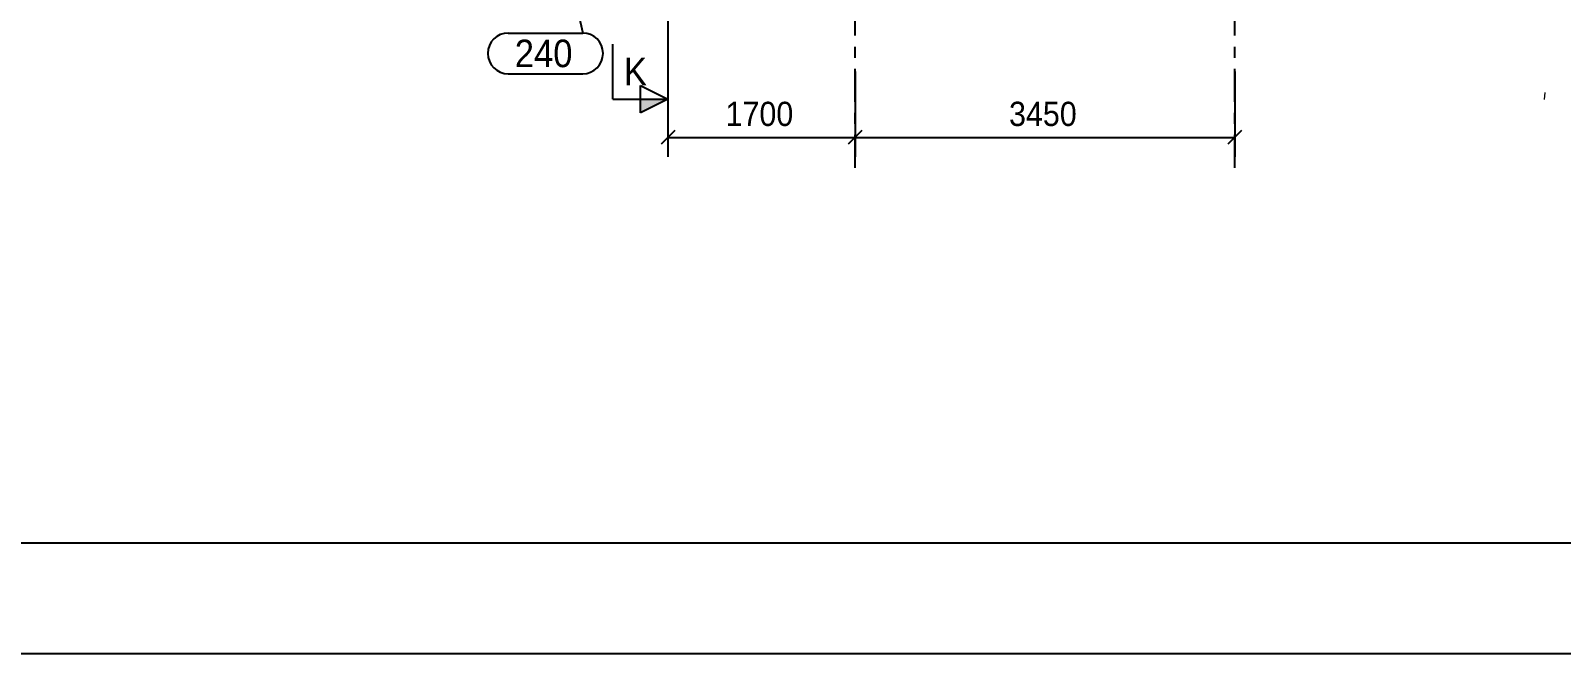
# Model space of a CAD drawing. Header units: millimetres. Extents: x 0 to 594, y 0 to 420.
# Drawn here: x 127.9 to 267, y 0 to 56.5 of the extents above; entities that cross this region are included whole.
import ezdxf

# ---------------------------------------------------------------- set-up
doc = ezdxf.new("R2010")
doc.units = ezdxf.units.MM
doc.header["$MEASUREMENT"] = 0
doc.linetypes.add('XKITLINE00', pattern=[0])
doc.linetypes.add('XKITLINE03', pattern=[6, 3, -1, 1, -1])
for name, color, linetype in [('cut', 7, 'Continuous'), ('dimension', 7, 'Continuous'), ('grid', 7, 'Continuous'), ('mark', 7, 'Continuous')]:
    doc.layers.add(name, color=color, linetype=linetype)
doc.styles.add('STYLE_1', font='ARIAL.TTF', dxfattribs={"height": 0.2})

# ---------------------------------------------------------------- blocks, each defined once
blk = doc.blocks.new('*D0')
at = {"color": 0, "linetype": 'XKITLINE00'}
blk.add_line((584, 10), (25, 10), dxfattribs=at)
at = {"color": 1, "linetype": 'XKITLINE00'}
blk.add_line((0, 0), (594, 0), dxfattribs=at)
blk = doc.blocks.new('*D1159')
at = {"layer": 'dimension', "color": 1, "linetype": 'XKITLINE00'}
for p, q in [((212.24, 1201.94), (212.24, 1184.22)), ((229.24, 1191.98), (229.24, 1184.22)), ((212.86, 1186.6), (211.62, 1185.36)), ((229.86, 1186.6), (228.62, 1185.36)), ((212.24, 1185.98), (229.24, 1185.98))]:
    blk.add_line(p, q, dxfattribs=at)
at = {"layer": 'dimension', "color": 1, "style": 'STYLE_1', "width": 0.9}
blk.add_text('1700', height=2.2, dxfattribs=at).set_placement((217.48, 1187.02))
blk = doc.blocks.new('*D1161')
at = {"layer": 'cut', "color": 1, "linetype": 'XKITLINE00'}
for p, q in [((212.24, 1254.55), (209.74, 1255.8)), ((209.74, 1255.8), (209.74, 1253.3)), ((207.24, 1254.55), (207.24, 1249.55)), ((207.24, 1254.55), (212.24, 1254.55)), ((212.24, 1254.55), (209.74, 1253.3)), ((207.24, 1189.46), (207.24, 1194.46)), ((209.74, 1188.21), (209.74, 1190.71)), ((209.74, 1190.71), (212.24, 1189.46)), ((207.24, 1189.46), (212.24, 1189.46)), ((212.24, 1189.46), (209.74, 1188.21))]:
    blk.add_line(p, q, dxfattribs=at)
at = {"layer": 'cut', "color": 1}
for points in [[(209.74, 1255.8), (212.24, 1254.55), (209.74, 1255.8), (209.74, 1254.55)], [(209.74, 1189.46), (212.24, 1189.46), (209.74, 1189.46), (209.74, 1188.21)]]:
    blk.add_solid(points, dxfattribs=at)
at = {"layer": 'cut', "color": 3, "style": 'STYLE_1', "width": 0.9}
for p in [(208.24, 1250.8), (208.24, 1190.71)]:
    blk.add_text('K', height=2.5, dxfattribs=at).set_placement(p)
blk = doc.blocks.new('*D1164')
at = {"layer": 'grid', "color": 4, "linetype": 'XKITLINE00'}
for p, q in [((225.79, 1273.24), (232.69, 1273.24)), ((225.79, 1268.24), (232.69, 1268.24))]:
    blk.add_line(p, q, dxfattribs=at)
at = {"layer": 'grid', "color": 4, "linetype": 'XKITLINE03'}
blk.add_line((229.24, 1183.22), (229.24, 1267.24), dxfattribs=at)
at = {"layer": 'grid', "color": 4, "linetype": 'XKITLINE00'}
for centre, start, end in [((225.79, 1270.74), 90, -90), ((232.69, 1270.74), -90, 90)]:
    blk.add_arc(centre, 2.5, start, end, dxfattribs=at)
at = {"layer": 'grid', "color": 4, "style": 'STYLE_1', "width": 0.9}
blk.add_text('S2', height=3, dxfattribs=at).set_placement((226.79, 1269.24))
blk = doc.blocks.new('*D1165')
at = {"layer": 'grid', "color": 4, "linetype": 'XKITLINE00'}
for p, q in [((260.29, 1273.24), (267.19, 1273.24)), ((260.29, 1268.24), (267.19, 1268.24))]:
    blk.add_line(p, q, dxfattribs=at)
at = {"layer": 'grid', "color": 4, "linetype": 'XKITLINE03'}
blk.add_line((263.74, 1183.22), (263.74, 1267.24), dxfattribs=at)
at = {"layer": 'grid', "color": 4, "linetype": 'XKITLINE00'}
for centre, start, end in [((260.29, 1270.74), 90, -90), ((267.19, 1270.74), -90, 90)]:
    blk.add_arc(centre, 2.5, start, end, dxfattribs=at)
at = {"layer": 'grid', "color": 4, "style": 'STYLE_1', "width": 0.9}
blk.add_text('S3', height=3, dxfattribs=at).set_placement((261.29, 1269.24))
blk = doc.blocks.new('*D1250')
at = {"layer": 'mark', "color": 1, "linetype": 'XKITLINE00'}
for p, q in [((203.89, 1198.22), (204.5, 1195.46)), ((197.73, 1195.46), (204.5, 1195.46)), ((204.5, 1195.46), (204.5, 1195.46)), ((197.73, 1191.76), (204.5, 1191.76))]:
    blk.add_line(p, q, dxfattribs=at)
for centre, start, end in [((197.73, 1193.61), 90, -90), ((204.5, 1193.61), -90, 90)]:
    blk.add_arc(centre, 1.85, start, end, dxfattribs=at)
at = {"layer": 'mark', "color": 1, "style": 'STYLE_1', "width": 0.9}
blk.add_text('240', height=2.5, dxfattribs=at).set_placement((198.33, 1192.36))
blk = doc.blocks.new('*D1262')
at = {"layer": 'dimension', "color": 1, "linetype": 'XKITLINE00'}
for p, q in [((229.24, 1191.98), (229.24, 1184.22)), ((263.74, 1191.98), (263.74, 1184.22)), ((229.86, 1186.6), (228.62, 1185.36)), ((264.36, 1186.6), (263.12, 1185.36)), ((229.24, 1185.98), (263.74, 1185.98))]:
    blk.add_line(p, q, dxfattribs=at)
at = {"layer": 'dimension', "color": 1, "style": 'STYLE_1', "width": 0.9}
blk.add_text('3450', height=2.2, dxfattribs=at).set_placement((243.23, 1187.02))

msp = doc.modelspace()

# ---------------------------------------------------------------- linework, layer by layer
at = {"color": 6, "linetype": 'XKITLINE00', "lineweight": 0}
msp.add_line((265.46, 50.26), (265.52, 50.9), dxfattribs=at)

# ---------------------------------------------------------------- block references
msp.add_blockref('*D0', (0, 0))
at = {"layer": 'cut'}
msp.add_blockref('*D1161', (-26.43, -1139.15), dxfattribs=at)
at = {"layer": 'dimension'}
for name in ['*D1159', '*D1262']:
    msp.add_blockref(name, (-26.43, -1139.15), dxfattribs=at)
at = {"layer": 'grid'}
for name in ['*D1164', '*D1165']:
    msp.add_blockref(name, (-26.43, -1139.15), dxfattribs=at)
at = {"layer": 'mark'}
msp.add_blockref('*D1250', (-26.43, -1139.15), dxfattribs=at)

doc.saveas('drawing.dxf')
